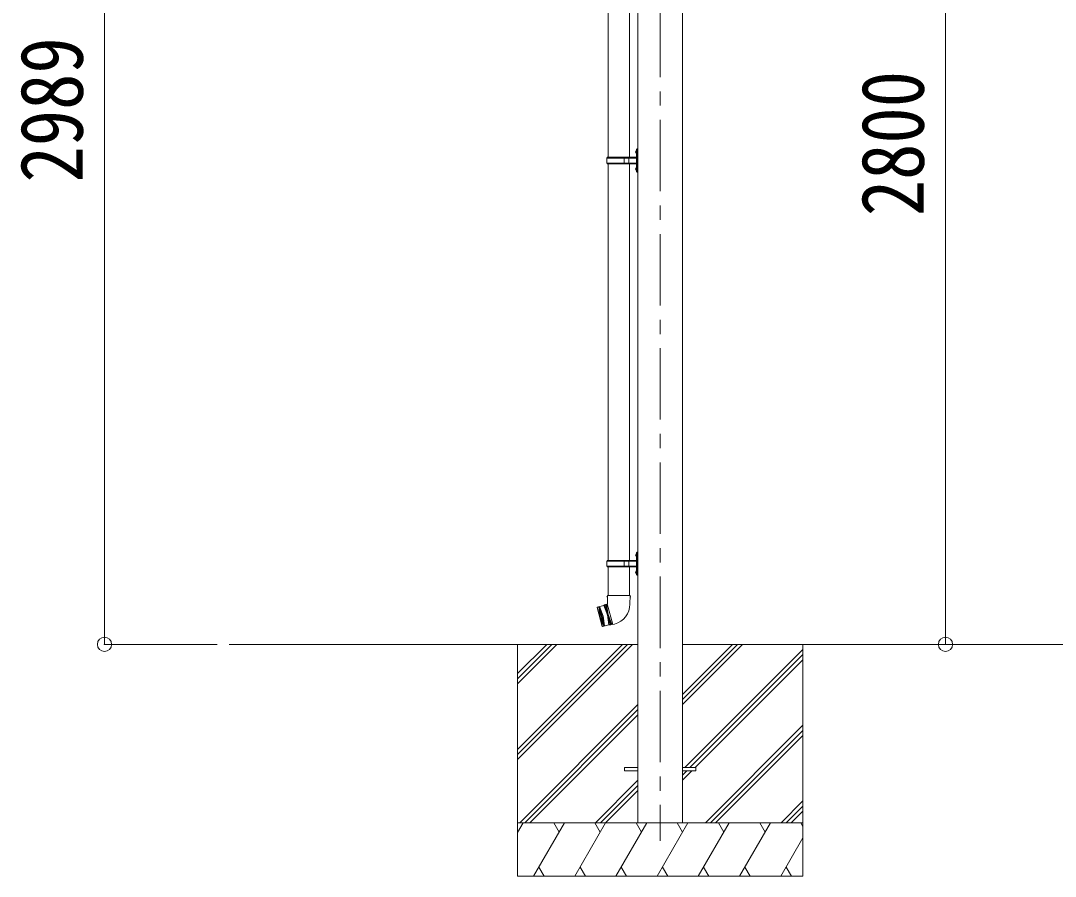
# Model space of a CAD drawing. Units: millimetres at full size, sheet at 1:40. Extents: x -11243 to 11243, y -7760 to 7760.
# Drawn here: x 1550 to 4450, y -5061 to -2663 of the extents above; entities that cross this region are included whole.
import ezdxf
from ezdxf.enums import TextEntityAlignment as Align

# ---------------------------------------------------------------- set-up
doc = ezdxf.new("R2010")
doc.units = ezdxf.units.MM
doc.header["$LTSCALE"] = 40
doc.header["$PDMODE"] = 32
doc.header["$PDSIZE"] = 40
doc.linetypes.add('CHAIN1', pattern=[8, 5, -1, 1, -1])
for name, color, linetype, lineweight in [('0-0_0', 7, 'Continuous', 9), ('0-1_本体', 5, 'CHAIN1', 9), ('0-3_ELV2', 7, 'Continuous', 9), ('0-6_OTH_LINE', 6, 'Continuous', 9), ('0-9_OUTLINE', 7, 'Continuous', 9)]:
    doc.layers.add(name, color=color, linetype=linetype, lineweight=lineweight)
doc.styles.add('ＭＳ ゴシック', font='')
doc.styles.get('ＭＳ ゴシック').set_extended_font_data('MS Gothic')

msp = doc.modelspace()

# ---------------------------------------------------------------- linework, layer by layer
at = {"layer": '0-0_0'}
for p, q in [((2134.1, -4411.05), (3280.16, -4411.05)), ((2942.66, -4411.05), (2942.66, -5061.05)), ((2942.66, -4705.23), (3236.84, -4411.05)), ((2942.66, -4719.37), (3250.98, -4411.05)), ((2942.66, -4733.51), (3265.12, -4411.05)), ((2942.66, -4521.38), (3052.99, -4411.05)), ((2942.66, -4507.24), (3038.85, -4411.05)), ((2942.66, -4493.1), (3024.7, -4411.05)), ((3405.16, -4411.05), (6180.07, -4411.05)), ((3405.16, -4579.38), (3573.49, -4411.05)), ((3405.16, -4565.24), (3559.35, -4411.05)), ((3405.16, -4551.1), (3545.2, -4411.05)), ((3411.83, -4756.55), (3742.66, -4425.73)), ((3742.66, -4411.05), (3742.66, -5061.05)), ((3425.97, -4756.55), (3742.66, -4439.87)), ((3440.12, -4756.55), (3742.66, -4454.01)), ((2948.96, -4911.05), (3280.16, -4579.86)), ((2963.11, -4911.05), (3280.16, -4594)), ((2977.25, -4911.05), (3280.16, -4608.15)), ((3469.46, -4911.05), (3742.66, -4637.86)), ((3483.61, -4911.05), (3742.66, -4652)), ((3497.75, -4911.05), (3742.66, -4666.15)), ((3405.16, -4791.51), (3431.12, -4765.55)), ((3405.16, -4777.37), (3416.97, -4765.55)), ((3280.16, -4791.99), (3161.1, -4911.05)), ((3175.24, -4911.05), (3280.16, -4806.13)), ((3189.38, -4911.05), (3280.16, -4820.28)), ((3681.6, -4911.05), (3742.66, -4849.99)), ((3695.74, -4911.05), (3742.66, -4864.13)), ((3709.88, -4911.05), (3742.66, -4878.28)), ((3742.66, -4911.05), (2942.66, -4911.05)), ((2942.66, -4938.55), (2958.54, -4911.05)), ((2987.4, -5061.05), (3074, -4911.05)), ((3059, -4937.03), (3044, -4911.05)), ((3102.87, -5061.05), (3189.48, -4911.05)), ((3174.47, -4937.03), (3159.47, -4911.05)), ((3218.34, -5061.05), (3304.95, -4911.05)), ((3289.94, -4937.03), (3274.94, -4911.05)), ((3333.81, -5061.05), (3420.42, -4911.05)), ((3405.41, -4937.03), (3390.41, -4911.05)), ((3449.28, -5061.05), (3535.89, -4911.05)), ((3520.89, -4937.03), (3505.88, -4911.05)), ((3564.75, -5061.05), (3651.36, -4911.05)), ((3621.36, -4911.05), (3636.36, -4937.03)), ((3736.83, -4911.05), (3742.66, -4921.15)), ((3680.22, -5061.05), (3742.66, -4952.91)), ((3002.4, -5035.07), (3017.4, -5061.05)), ((3117.87, -5035.07), (3132.87, -5061.05)), ((3233.34, -5035.07), (3248.34, -5061.05)), ((3348.81, -5035.07), (3363.81, -5061.05)), ((3464.28, -5035.07), (3479.28, -5061.05)), ((3579.75, -5035.07), (3594.75, -5061.05)), ((3695.22, -5035.07), (3710.22, -5061.05)), ((2942.66, -5061.05), (3742.66, -5061.05))]:
    msp.add_line(p, q, dxfattribs=at)
at = {"layer": '0-1_本体'}
msp.add_line((3342.66, -1341.22), (3342.66, -4961.66), dxfattribs=at)
at = {"layer": '0-3_ELV2', "color": 4}
for p, q in [((3280.16, -4911.05), (3280.16, -1612.15)), ((3405.16, -1612.15), (3405.16, -4911.05)), ((3242.66, -4756.55), (3280.16, -4756.55)), ((3242.66, -4756.55), (3242.66, -4765.55)), ((3405.16, -4756.55), (3442.66, -4756.55)), ((3442.66, -4756.55), (3442.66, -4765.55)), ((3242.66, -4765.55), (3280.16, -4765.55)), ((3405.16, -4765.55), (3442.66, -4765.55))]:
    msp.add_line(p, q, dxfattribs=at)
at = {"layer": '0-6_OTH_LINE'}
for p, q in [((1784.47, -4411.05), (1784.47, -1422.28)), ((4142.33, -1611.05), (4142.33, -4411.05)), ((1784.47, -4411.05), (2100.7, -4411.05)), ((4142.33, -4411.05), (3502.3, -4411.05))]:
    msp.add_line(p, q, dxfattribs=at)
for p in [(1784.47, -4411.05), (4142.33, -4411.05)]:
    msp.add_point(p, dxfattribs=at)
at = {"layer": '0-9_OUTLINE'}
for p, q in [((3196.3, -1934.05), (3196.3, -3046.05)), ((3256, -1934.05), (3256, -3046.05)), ((3273.85, -3028.91), (3275.9, -3029.9)), ((3275.12, -3026.9), (3275.76, -3026.9)), ((3275.12, -3026.9), (3275.12, -3035.2)), ((3275.12, -3035.2), (3275.76, -3035.2)), ((3275.76, -3026.9), (3276.16, -3027.3)), ((3275.9, -3029.9), (3276.51, -3031.05)), ((3278.16, -3022.55), (3276.16, -3024.55)), ((3276.16, -3024.55), (3276.16, -3085.55)), ((3278.16, -3022.55), (3278.16, -3087.55)), ((3278.16, -3022.55), (3280.16, -3022.55)), ((3193.16, -3048.05), (3194.16, -3046.05)), ((3193.16, -3062.05), (3193.16, -3048.05)), ((3241.65, -3048.05), (3193.16, -3048.05)), ((3193.16, -3062.05), (3194.16, -3064.05)), ((3241.65, -3062.05), (3193.16, -3062.05)), ((3275.66, -3046.05), (3194.16, -3046.05)), ((3194.16, -3064.05), (3275.66, -3064.05)), ((3196.3, -3064.05), (3196.3, -4176.05)), ((3241.65, -3064.05), (3241.65, -3046.05)), ((3242.41, -3046.05), (3244.41, -3048.05)), ((3242.41, -3064.05), (3244.41, -3062.05)), ((3275.66, -3048.05), (3244.41, -3048.05)), ((3275.66, -3062.05), (3244.41, -3062.05)), ((3254.78, -3048.05), (3252.78, -3046.05)), ((3254.78, -3062.05), (3252.78, -3064.05)), ((3254.78, -3062.05), (3254.78, -3048.05)), ((3256, -3064.05), (3256, -4176.05)), ((3273.85, -3076.91), (3275.9, -3077.9)), ((3275.12, -3074.9), (3275.76, -3074.9)), ((3275.12, -3074.9), (3275.12, -3083.2)), ((3275.12, -3083.2), (3275.76, -3083.2)), ((3275.76, -3074.9), (3275.76, -3083.2)), ((3275.76, -3074.9), (3276.16, -3075.3)), ((3275.76, -3083.2), (3276.16, -3082.8)), ((3275.9, -3077.9), (3276.51, -3079.05)), ((3276.16, -3085.55), (3278.16, -3087.55)), ((3280.16, -3087.55), (3278.16, -3087.55)), ((3193.16, -4178.05), (3194.16, -4176.05)), ((3275.66, -4176.05), (3194.16, -4176.05)), ((3241.65, -4194.05), (3241.65, -4176.05)), ((3242.41, -4176.05), (3244.41, -4178.05)), ((3254.78, -4178.05), (3252.78, -4176.05)), ((3273.85, -4158.91), (3275.9, -4159.9)), ((3275.12, -4156.9), (3275.76, -4156.9)), ((3275.12, -4156.9), (3275.12, -4165.2)), ((3275.12, -4165.2), (3275.76, -4165.2)), ((3275.76, -4156.9), (3276.16, -4157.3)), ((3275.9, -4159.9), (3276.51, -4161.05)), ((3278.16, -4152.55), (3276.16, -4154.55)), ((3276.16, -4154.55), (3276.16, -4215.55)), ((3278.16, -4152.55), (3278.16, -4217.55)), ((3278.16, -4152.55), (3280.16, -4152.55)), ((3193.16, -4192.05), (3193.16, -4178.05)), ((3241.65, -4178.05), (3193.16, -4178.05)), ((3193.16, -4192.05), (3194.16, -4194.05)), ((3241.65, -4192.05), (3193.16, -4192.05)), ((3194.16, -4194.05), (3275.66, -4194.05)), ((3196.3, -4194.05), (3196.3, -4273.75)), ((3242.41, -4194.05), (3244.41, -4192.05)), ((3275.66, -4178.05), (3244.41, -4178.05)), ((3275.66, -4192.05), (3244.41, -4192.05)), ((3254.78, -4192.05), (3252.78, -4194.05)), ((3254.78, -4192.05), (3254.78, -4178.05)), ((3256, -4194.05), (3256, -4273.75)), ((3275.12, -4204.9), (3275.76, -4204.9)), ((3275.12, -4204.9), (3275.12, -4213.2)), ((3275.76, -4204.9), (3275.76, -4213.2)), ((3275.76, -4204.9), (3276.16, -4205.3)), ((3273.85, -4206.91), (3275.9, -4207.9)), ((3275.12, -4213.2), (3275.76, -4213.2)), ((3275.76, -4213.2), (3276.16, -4212.8)), ((3275.9, -4207.9), (3276.51, -4209.05)), ((3276.16, -4215.55), (3278.16, -4217.55)), ((3280.16, -4217.55), (3278.16, -4217.55)), ((3194.45, -4273.75), (3192.75, -4278.25)), ((3194.48, -4278.75), (3192.75, -4278.25)), ((3257.85, -4273.75), (3194.45, -4273.75)), ((3194.45, -4273.75), (3194.59, -4297)), ((3257.85, -4273.75), (3257.7, -4298.75)), ((3165.87, -4307.28), (3166.23, -4306.67)), ((3165.87, -4307.28), (3180.18, -4360.7)), ((3184.1, -4301.88), (3166.23, -4306.67)), ((3180.8, -4361.05), (3166.23, -4306.67)), ((3170.09, -4305.63), (3184.66, -4360.02)), ((3174.48, -4333.6), (3170.09, -4305.63)), ((3172.02, -4305.12), (3186.59, -4359.5)), ((3182.2, -4331.53), (3172.02, -4305.12)), ((3186.73, -4300.14), (3184.1, -4301.88)), ((3186.73, -4300.14), (3188.67, -4299.62)), ((3201.82, -4356.45), (3186.73, -4300.14)), ((3191.63, -4299.09), (3188.67, -4299.62)), ((3188.67, -4299.62), (3203.76, -4355.93)), ((3194.53, -4298.31), (3191.63, -4299.09)), ((3191.63, -4299.09), (3196.21, -4327.78)), ((3194.59, -4297), (3194.2, -4297.1)), ((3194.2, -4297.1), (3209.81, -4355.35)), ((3174.48, -4333.6), (3184.66, -4360.02)), ((3182.2, -4331.53), (3186.59, -4359.5)), ((3206.59, -4354.92), (3196.21, -4327.78)), ((3180.8, -4361.05), (3180.18, -4360.7)), ((3198.67, -4356.26), (3180.8, -4361.05)), ((3201.82, -4356.45), (3198.67, -4356.26)), ((3201.82, -4356.45), (3203.76, -4355.93)), ((3206.59, -4354.92), (3203.76, -4355.93)), ((3209.49, -4354.14), (3206.59, -4354.92)), ((3209.81, -4355.35), (3214.72, -4354.03))]:
    msp.add_line(p, q, dxfattribs=at)
for points in [[(3273.85, -3033.2), (3275.9, -3032.2), (3276.51, -3031.05)], [(3275.76, -3026.9), (3275.76, -3035.2), (3276.16, -3034.8)], [(3273.85, -3081.2), (3275.9, -3080.2), (3276.51, -3079.05)], [(3273.85, -4163.2), (3275.9, -4162.2), (3276.51, -4161.05)], [(3275.76, -4156.9), (3275.76, -4165.2), (3276.16, -4164.8)], [(3273.85, -4211.2), (3275.9, -4210.2), (3276.51, -4209.05)], [(3257.85, -4273.75), (3259.35, -4278.25), (3257.82, -4278.75)], [(3184.1, -4301.88), (3194.28, -4328.3), (3198.67, -4356.26)]]:
    msp.add_lwpolyline(points, dxfattribs=at)
for centre, radius, start, end in [((3279.45, -3031.05), 6, 136.21765, 223.78235), ((3275.66, -3045.55), 0.5, 270, 0), ((3275.66, -3047.55), 0.5, 270, 0), ((3275.66, -3062.55), 0.5, 0, 90), ((3275.66, -3064.55), 0.5, 0, 90), ((3279.45, -3079.05), 6, 136.21765, 223.78235), ((3279.45, -4161.05), 6, 136.21765, 223.78235), ((3275.66, -4175.55), 0.5, 270, 0), ((3279.45, -4209.05), 6, 136.21765, 223.78235), ((3275.66, -4177.55), 0.5, 270, 0), ((3275.66, -4192.55), 0.5, 0, 90), ((3275.66, -4194.55), 0.5, 0, 90), ((3199.71, -4298.01), 58, 285, 359.65623)]:
    msp.add_arc(centre, radius, start, end, dxfattribs=at)

# ---------------------------------------------------------------- texts
at = {"layer": '0-6_OTH_LINE', "color": 7, "style": 'ＭＳ ゴシック', "width": 0.85}
for s, p in [('2989', (1776.47, -3116.67)), ('2800', (4134.33, -3211.05))]:
    msp.add_text(s, height=176, rotation=90, dxfattribs=at).set_placement(p, align=Align.BOTTOM_LEFT)

doc.saveas('drawing.dxf')
